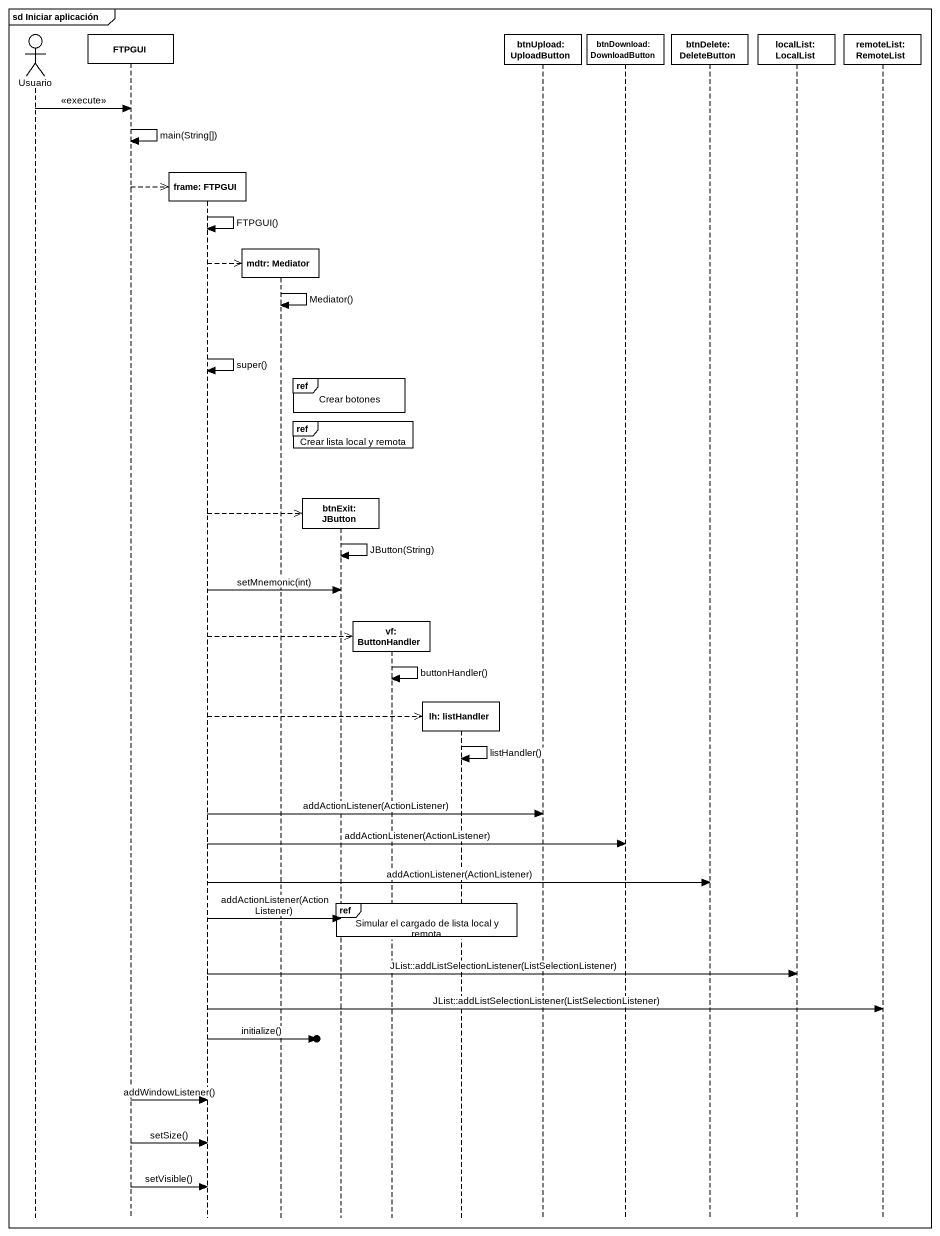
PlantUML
@startuml
mainframe sd Iniciar aplicación
hide footbox
actor Usuario
participant FTPGUI
participant "frame: FTPGUI" as frame_FTPGUI
participant "mdtr: Mediator" as mdtr_Mediator
participant "btnExit: JButton" as btnExit_JButton
participant "vf: ButtonHandler" as vf_ButtonHandler
participant "lh: listHandler" as lh_listHandler
participant "btnUpload: UploadButton" as btnUpload_UploadButton
participant "btnDownload: DownloadButton" as btnDownload_DownloadButton
participant "btnDelete: DeleteButton" as btnDelete_DeleteButton
participant "localList: LocalList" as localList_LocalList
participant "remoteList: RemoteList" as remoteList_RemoteList

Usuario -> FTPGUI : <<execute>>
FTPGUI -> FTPGUI : main(String[])
FTPGUI -->> frame_FTPGUI **
frame_FTPGUI -> frame_FTPGUI : FTPGUI()
frame_FTPGUI -->> mdtr_Mediator **
mdtr_Mediator -> mdtr_Mediator : Mediator()
frame_FTPGUI -> frame_FTPGUI : super()
ref over btnExit_JButton, vf_ButtonHandler : Crear botones
ref over btnExit_JButton, vf_ButtonHandler : Crear lista local y remota
frame_FTPGUI -->> btnExit_JButton **
btnExit_JButton -> btnExit_JButton : JButton(String)
frame_FTPGUI -> btnExit_JButton : setMnemonic(int)
frame_FTPGUI -->> vf_ButtonHandler **
vf_ButtonHandler -> vf_ButtonHandler : buttonHandler()
frame_FTPGUI -->> lh_listHandler **
lh_listHandler -> lh_listHandler : listHandler()
frame_FTPGUI -> btnUpload_UploadButton : addActionListener(ActionListener)
frame_FTPGUI -> btnDownload_DownloadButton : addActionListener(ActionListener)
frame_FTPGUI -> btnDelete_DeleteButton : addActionListener(ActionListener)
ref over btnExit_JButton, vf_ButtonHandler, lh_listHandler : Simular el cargado de lista local y remota
frame_FTPGUI -> btnExit_JButton : addActionListener(ActionListener)
frame_FTPGUI -> localList_LocalList : JList::addListSelectionListener(ListSelectionListener)
frame_FTPGUI -> remoteList_RemoteList : JList::addListSelectionListener(ListSelectionListener)
frame_FTPGUI ->o] : initialize()
FTPGUI -> frame_FTPGUI : addWindowListener()
FTPGUI -> frame_FTPGUI : setSize()
FTPGUI -> frame_FTPGUI : setVisible()
@enduml
